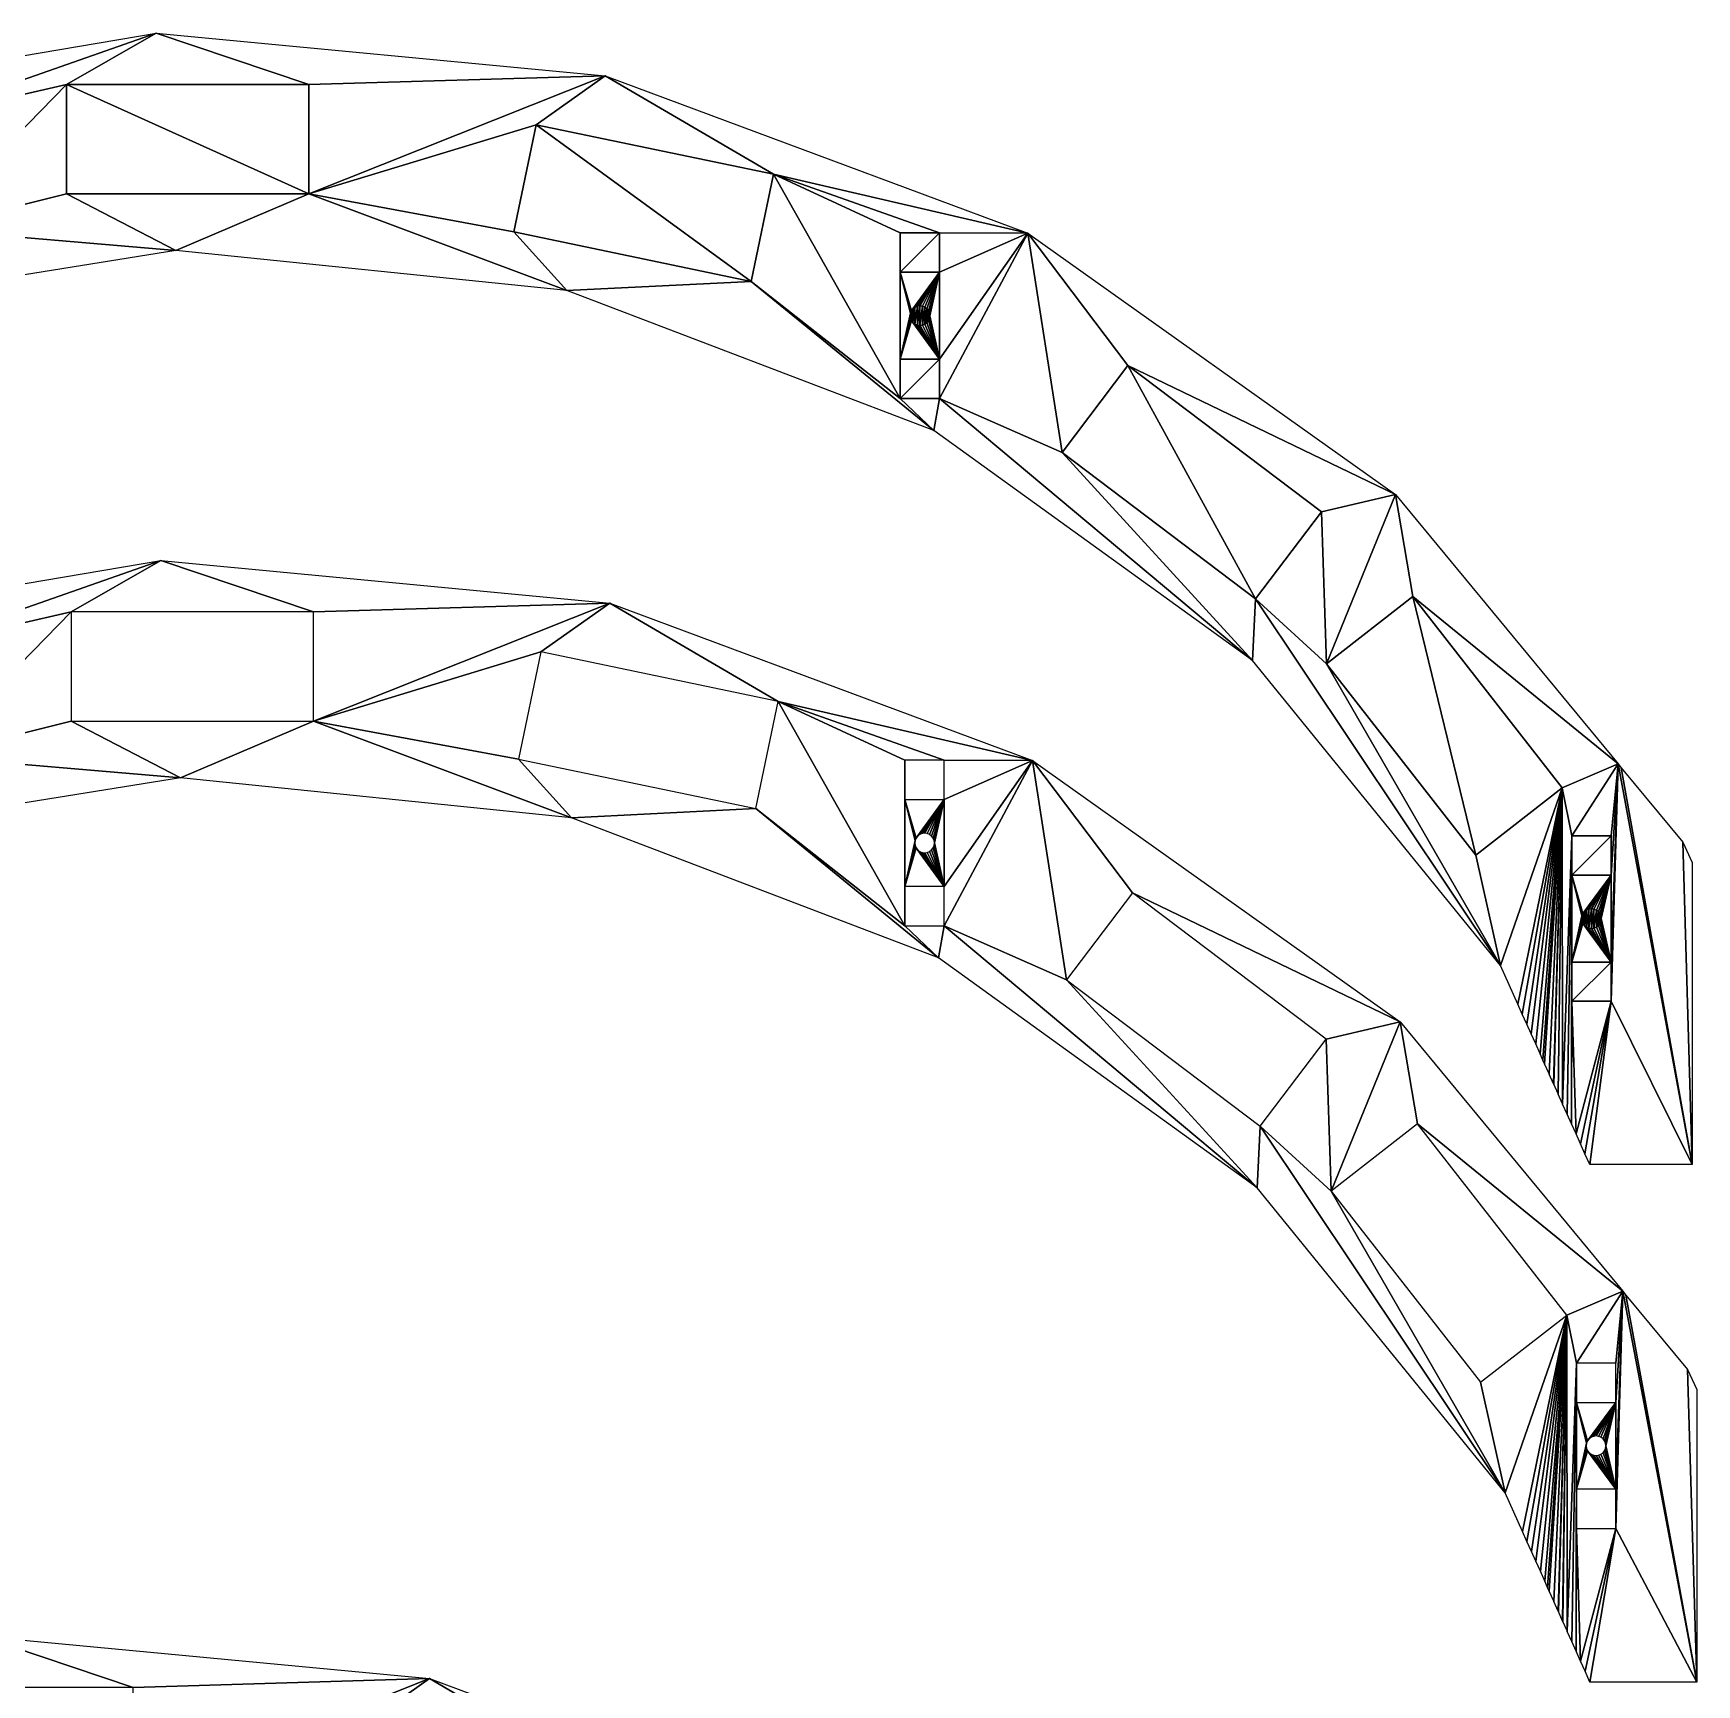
# Model space of a CAD drawing. Header units: metres. Extents: x -935 to 1842, y -1273 to 224.
# Drawn here: x 856.6 to 1094, y -696.4 to -460.8 of the extents above; entities that cross this region are included whole.
import ezdxf

# ---------------------------------------------------------------- set-up
doc = ezdxf.new("R2010")
doc.units = ezdxf.units.M

msp = doc.modelspace()

# ---------------------------------------------------------------- meshes
at = {"layer": 'Group#17'}
mesh = msp.add_polyface(dxfattribs=at)
corners = [(780.37, -489.24), (810.72, -471.47), (785.97, -489.24), (785.97, -494.84), (804.05, -481.09), (785.97, -507.24), (785.97, -512.84), (837.81, -473.48), (874.18, -460.75), (861.37, -468.08), (841.24, -488.7), (861.37, -483.68), (770.47, -523.59), (821.64, -500.65), (807.48, -496.31), (877, -491.73), (782.47, -499.83), (782.81, -499.69), (783.17, -499.64), (783.54, -499.69), (783.87, -499.83), (784.16, -500.05), (784.39, -500.34), (784.46, -500.51), (784.53, -500.68), (784.57, -501.04), (782.47, -502.25), (782.81, -502.39), (783.17, -502.44), (783.54, -502.39), (783.87, -502.25), (784.16, -502.03), (784.39, -501.74), (784.53, -501.4)]
mesh.append_faces([[corners[k] for k in face] for face in [(0, 1, 2), (2, 1, 3), (5, 4, 6), (4, 1, 7), (7, 9, 10), (12, 6, 13), (14, 6, 4), (13, 10, 15), (16, 3, 17), (17, 3, 18), (18, 3, 19), (19, 3, 20), (20, 3, 21), (21, 3, 22), (22, 3, 23), (23, 3, 24), (24, 3, 25)]], dxfattribs={"vtx0": -1, "vtx1": -1})
mesh.append_faces([[corners[k] for k in face] for face in [(3, 1, 4), (3, 4, 5), (7, 8, 9), (13, 6, 14), (15, 10, 11), (5, 25, 3)]], dxfattribs={"vtx0": -1, "vtx1": -1, "vtx2": -1})
mesh.append_faces([[corners[k] for k in face] for face in [(7, 1, 8), (10, 9, 11), (13, 14, 10), (5, 26, 27), (5, 27, 28), (5, 28, 29), (5, 29, 30), (5, 30, 31), (5, 31, 32), (5, 32, 33), (5, 33, 25)]], dxfattribs={"vtx0": -1, "vtx2": -1})
mesh = msp.add_polyface(dxfattribs=at)
corners = [(980.37, -494.84), (981.82, -500.68), (980.37, -507.24), (981.89, -500.51), (981.96, -500.34), (985.97, -494.84), (981.77, -501.04), (982.18, -500.05), (982.47, -499.83), (982.81, -499.69), (861.37, -468.08), (874.18, -460.75), (895.97, -468.08), (938.26, -466.82), (895.97, -483.68), (928.43, -473.79), (925.24, -489.06), (962.3, -480.87), (998.58, -489.27), (985.97, -489.24), (980.37, -489.24), (877, -491.73), (861.37, -483.68), (932.78, -497.45), (959.11, -496.14), (985.18, -517.41), (980.37, -512.84), (981.96, -501.74), (985.97, -507.24), (981.82, -501.4), (982.18, -502.03), (982.47, -502.25), (982.81, -502.39)]
mesh.append_faces([[corners[k] for k in face] for face in [(1, 0, 3), (3, 0, 4), (4, 5, 7), (7, 5, 8), (8, 5, 9), (10, 11, 12), (12, 13, 14), (15, 13, 17), (21, 14, 23), (23, 24, 25), (26, 0, 2), (2, 27, 28), (27, 2, 29), (29, 2, 6)]], dxfattribs={"vtx0": -1, "vtx1": -1})
mesh.append_faces([[corners[k] for k in face] for face in [(0, 1, 2), (14, 13, 15), (17, 18, 19), (23, 14, 16), (25, 24, 26), (26, 17, 20)]], dxfattribs={"vtx0": -1, "vtx1": -1, "vtx2": -1})
mesh.append_faces([[corners[k] for k in face] for face in [(4, 0, 5), (2, 1, 6), (12, 11, 13), (14, 15, 16), (17, 13, 18), (17, 19, 20), (21, 22, 14), (23, 16, 24), (26, 24, 17), (26, 20, 0), (28, 27, 30), (28, 30, 31), (28, 31, 32)]], dxfattribs={"vtx0": -1, "vtx2": -1})
mesh = msp.add_polyface(dxfattribs=at)
corners = [(861.37, -468.08), (895.97, -483.68), (861.37, -483.68), (895.97, -468.08)]
mesh.append_faces([[corners[k] for k in face] for face in [(0, 1, 2), (1, 0, 3)]], dxfattribs={"vtx0": -1})
mesh = msp.add_polyface(dxfattribs=at)
corners = [(928.43, -473.79), (959.11, -496.14), (925.24, -489.06), (962.3, -480.87)]
mesh.append_faces([[corners[k] for k in face] for face in [(0, 1, 2), (1, 0, 3)]], dxfattribs={"vtx0": -1})
mesh = msp.add_polyface(dxfattribs=at)
corners = [(985.97, -489.24), (980.37, -494.84), (980.37, -489.24), (985.97, -494.84)]
mesh.append_faces([[corners[k] for k in face] for face in [(0, 1, 2), (1, 0, 3)]], dxfattribs={"vtx0": -1})
mesh = msp.add_polyface(dxfattribs=at)
corners = [(998.58, -489.27), (1012.87, -508.14), (1003.46, -520.58), (1051.04, -526.56), (1040.47, -529.01), (1041.22, -550.72), (1053.51, -541.12), (1082.81, -564.98), (982.81, -499.69), (985.97, -494.84), (983.17, -499.64), (983.54, -499.69), (983.87, -499.83), (984.16, -500.05), (984.39, -500.34), (984.53, -500.68), (984.57, -501.04), (985.97, -489.24), (985.97, -507.24), (985.97, -512.84), (985.18, -517.41), (980.37, -512.84), (1030.63, -550.25), (1031.06, -541.45), (1066.03, -593.74), (1062.52, -577.99), (982.81, -502.39), (983.17, -502.44), (983.54, -502.39), (983.87, -502.25), (984.16, -502.03), (984.39, -501.74), (984.46, -501.57), (984.53, -501.4)]
mesh.append_faces([[corners[k] for k in face] for face in [(1, 3, 4), (5, 3, 6), (8, 9, 10), (10, 9, 11), (11, 9, 12), (12, 9, 13), (13, 9, 14), (14, 9, 15), (15, 9, 16), (17, 0, 9), (18, 0, 19), (20, 19, 22), (22, 23, 24)]], dxfattribs={"vtx0": -1, "vtx1": -1})
mesh.append_faces([[corners[k] for k in face] for face in [(4, 3, 5), (9, 0, 18), (22, 19, 2), (2, 19, 0), (24, 23, 5), (18, 16, 9)]], dxfattribs={"vtx0": -1, "vtx1": -1, "vtx2": -1})
mesh.append_faces([[corners[k] for k in face] for face in [(0, 1, 2), (1, 0, 3), (6, 3, 7), (20, 21, 19), (22, 2, 23), (5, 23, 4), (24, 5, 25), (18, 26, 27), (18, 27, 28), (18, 28, 29), (18, 29, 30), (18, 30, 31), (18, 31, 32), (18, 32, 33), (18, 33, 16)]], dxfattribs={"vtx0": -1, "vtx2": -1})
mesh = msp.add_polyface(dxfattribs=at)
corners = [(981.82, -500.68), (981.82, -501.4), (981.77, -501.04), (981.89, -500.51), (981.96, -501.74), (981.96, -500.34), (982.18, -502.03), (982.18, -500.05), (982.47, -499.83), (982.47, -502.25), (982.81, -499.69), (982.81, -502.39), (983.17, -499.64), (983.17, -502.44), (983.54, -499.69), (983.54, -502.39), (983.87, -499.83), (983.87, -502.25), (984.16, -500.05), (984.16, -502.03), (984.39, -501.74), (984.39, -500.34), (984.53, -500.68), (984.46, -501.57), (984.53, -501.4), (984.57, -501.04)]
mesh.append_faces([[corners[k] for k in face] for face in [(0, 1, 2), (24, 22, 25)]], dxfattribs={"vtx0": -1})
mesh.append_faces([[corners[k] for k in face] for face in [(1, 3, 4), (4, 5, 6), (6, 8, 9), (9, 10, 11), (11, 12, 13), (13, 14, 15), (15, 16, 17), (17, 18, 19), (19, 18, 20), (20, 22, 23), (23, 22, 24)]], dxfattribs={"vtx0": -1, "vtx1": -1})
mesh.append_faces([[corners[k] for k in face] for face in [(1, 0, 3), (4, 3, 5), (6, 5, 7), (6, 7, 8), (9, 8, 10), (11, 10, 12), (13, 12, 14), (15, 14, 16), (17, 16, 18), (20, 18, 21), (20, 21, 22)]], dxfattribs={"vtx0": -1, "vtx2": -1})
mesh = msp.add_polyface(dxfattribs=at)
corners = [(985.97, -507.24), (980.37, -512.84), (980.37, -507.24), (985.97, -512.84)]
mesh.append_faces([[corners[k] for k in face] for face in [(0, 1, 2), (1, 0, 3)]], dxfattribs={"vtx0": -1})
mesh = msp.add_polyface(dxfattribs=at)
corners = [(1012.87, -508.14), (1031.06, -541.45), (1003.46, -520.58), (1040.47, -529.01)]
mesh.append_faces([[corners[k] for k in face] for face in [(0, 1, 2), (1, 0, 3)]], dxfattribs={"vtx0": -1})
mesh = msp.add_polyface(dxfattribs=at)
corners = [(1053.51, -541.12), (1062.52, -577.99), (1041.22, -550.72), (1074.82, -568.38)]
mesh.append_faces([[corners[k] for k in face] for face in [(0, 1, 2), (1, 0, 3)]], dxfattribs={"vtx0": -1})
mesh = msp.add_polyface(dxfattribs=at)
corners = [(1076.21, -580.85), (1077.66, -586.68), (1076.21, -593.25), (1077.8, -586.35), (1081.81, -580.85), (1077.61, -587.05), (1078.02, -586.06), (1078.31, -585.83), (1078.65, -585.7), (1079.01, -585.65), (1079.37, -585.7), (1079.71, -585.83), (1080, -586.06), (1080.22, -586.35), (1080.36, -586.68), (1080.41, -587.05), (1053.51, -541.12), (1082.81, -564.98), (1074.82, -568.38), (1076.21, -575.25), (1074.87, -613.46), (1081.81, -575.25), (1081.81, -593.25), (1081.81, -598.85), (1076.21, -598.85), (1093.37, -622.16), (1083.27, -565.54), (1092.05, -576.16), (1077.8, -587.75), (1077.66, -587.41), (1078.02, -588.04), (1080, -588.04), (1080.22, -587.75), (1080.36, -587.41), (1066.03, -593.74), (1062.52, -577.99), (1068.51, -599.26), (1069.14, -600.68)]
mesh.append_faces([[corners[k] for k in face] for face in [(1, 0, 3), (3, 4, 6), (6, 4, 7), (7, 4, 8), (8, 4, 9), (9, 4, 10), (10, 4, 11), (11, 4, 12), (12, 4, 13), (13, 4, 14), (14, 4, 15), (16, 17, 18), (19, 17, 21), (21, 17, 4), (22, 17, 23), (28, 2, 29), (29, 2, 5), (34, 18, 36), (36, 18, 37)]], dxfattribs={"vtx0": -1, "vtx1": -1})
mesh.append_faces([[corners[k] for k in face] for face in [(0, 1, 2), (18, 17, 19), (18, 19, 20), (4, 17, 22), (22, 15, 4)]], dxfattribs={"vtx0": -1, "vtx1": -1, "vtx2": -1})
mesh.append_faces([[corners[k] for k in face] for face in [(3, 0, 4), (2, 1, 5), (24, 19, 0), (25, 17, 26), (25, 26, 27), (22, 28, 30), (22, 31, 32), (22, 32, 33), (22, 33, 15), (34, 35, 18)]], dxfattribs={"vtx0": -1, "vtx2": -1})
mesh = msp.add_polyface(dxfattribs=at)
corners = [(1074.87, -613.46), (1076.21, -575.25), (1074.9, -613.52), (1075.54, -614.94), (1076.17, -616.36), (1076.21, -598.85), (1076.81, -617.78), (1076.21, -580.85), (1076.21, -593.25), (1081.81, -598.85), (1077.45, -619.2), (1078.08, -620.62), (1078.77, -622.16), (1093.37, -622.16), (1082.81, -564.98), (1092.05, -576.16), (1093.37, -579.04), (1077.8, -587.75), (1081.81, -593.25), (1078.02, -588.04), (1078.31, -588.26), (1078.65, -588.4), (1079.01, -588.45), (1079.37, -588.4), (1079.71, -588.26), (1080, -588.04), (1069.14, -600.68), (1074.82, -568.38), (1069.78, -602.1), (1070.42, -603.52), (1071.05, -604.94), (1071.69, -606.36), (1072.09, -607.26), (1072.33, -607.78), (1072.96, -609.2), (1072.99, -609.26), (1073.6, -610.62), (1073.63, -610.68), (1074.24, -612.04), (1074.26, -612.1)]
mesh.append_faces([[corners[k] for k in face] for face in [(13, 15, 16)]], dxfattribs={"vtx0": -1})
mesh.append_faces([[corners[k] for k in face] for face in [(0, 1, 2), (2, 1, 3), (3, 1, 4), (4, 5, 6), (5, 7, 8), (6, 9, 10), (10, 9, 11), (11, 9, 12), (12, 9, 13), (8, 17, 18), (26, 27, 28), (28, 27, 29), (29, 27, 30), (30, 27, 31), (31, 27, 32), (32, 27, 33), (33, 27, 34), (34, 27, 35), (35, 27, 36), (36, 27, 37), (37, 27, 38), (38, 27, 39), (39, 27, 0)]], dxfattribs={"vtx0": -1, "vtx1": -1})
mesh.append_faces([[corners[k] for k in face] for face in [(5, 4, 1), (13, 9, 14)]], dxfattribs={"vtx0": -1, "vtx1": -1, "vtx2": -1})
mesh.append_faces([[corners[k] for k in face] for face in [(6, 5, 9), (18, 19, 20), (18, 20, 21), (18, 21, 22), (18, 22, 23), (18, 23, 24), (18, 24, 25)]], dxfattribs={"vtx0": -1, "vtx2": -1})
mesh = msp.add_polyface(dxfattribs=at)
corners = [(1081.81, -575.25), (1076.21, -580.85), (1076.21, -575.25), (1081.81, -580.85)]
mesh.append_faces([[corners[k] for k in face] for face in [(0, 1, 2), (1, 0, 3)]], dxfattribs={"vtx0": -1})
mesh = msp.add_polyface(dxfattribs=at)
corners = [(1077.66, -586.68), (1077.66, -587.41), (1077.61, -587.05), (1077.8, -586.35), (1077.8, -587.75), (1078.02, -586.06), (1078.02, -588.04), (1078.31, -585.83), (1078.31, -588.26), (1078.65, -588.4), (1078.65, -585.7), (1079.01, -585.65), (1079.01, -588.45), (1079.37, -585.7), (1079.37, -588.4), (1079.71, -585.83), (1079.71, -588.26), (1080, -586.06), (1080, -588.04), (1080.22, -587.75), (1080.22, -586.35), (1080.36, -586.68), (1080.36, -587.41), (1080.41, -587.05)]
mesh.append_faces([[corners[k] for k in face] for face in [(0, 1, 2), (22, 21, 23)]], dxfattribs={"vtx0": -1})
mesh.append_faces([[corners[k] for k in face] for face in [(1, 3, 4), (4, 5, 6), (6, 7, 8), (8, 7, 9), (9, 11, 12), (12, 13, 14), (14, 15, 16), (16, 17, 18), (18, 17, 19), (19, 21, 22)]], dxfattribs={"vtx0": -1, "vtx1": -1})
mesh.append_faces([[corners[k] for k in face] for face in [(1, 0, 3), (4, 3, 5), (6, 5, 7), (9, 7, 10), (9, 10, 11), (12, 11, 13), (14, 13, 15), (16, 15, 17), (19, 17, 20), (19, 20, 21)]], dxfattribs={"vtx0": -1, "vtx2": -1})
mesh = msp.add_polyface(dxfattribs=at)
corners = [(1081.81, -593.25), (1076.21, -598.85), (1076.21, -593.25), (1081.81, -598.85)]
mesh.append_faces([[corners[k] for k in face] for face in [(0, 1, 2), (1, 0, 3)]], dxfattribs={"vtx0": -1})
at = {"layer": 'Group#18'}
mesh = msp.add_polyface(dxfattribs=at)
corners = [(781.04, -564.47), (811.38, -546.7), (786.64, -564.47), (786.64, -570.07), (804.72, -556.32), (786.64, -582.47), (786.64, -588.07), (838.47, -548.71), (874.85, -535.98), (862.04, -543.31), (841.9, -563.93), (771.13, -598.81), (822.3, -575.87), (808.15, -571.54), (877.66, -566.96), (862.04, -558.91), (783.48, -574.92), (783.84, -574.87), (784.2, -574.92), (784.54, -575.06), (784.83, -575.28), (785.05, -575.57), (785.12, -575.74), (785.19, -575.91), (785.24, -576.27), (783.14, -577.48), (783.48, -577.62), (783.84, -577.67), (784.2, -577.62), (784.54, -577.48), (784.83, -577.26), (785.05, -576.97), (785.19, -576.63)]
mesh.append_faces([[corners[k] for k in face] for face in [(0, 1, 2), (2, 1, 3), (5, 4, 6), (4, 1, 7), (7, 9, 10), (11, 6, 12), (13, 6, 4), (12, 10, 14), (15, 10, 9), (16, 3, 17), (17, 3, 18), (18, 3, 19), (19, 3, 20), (20, 3, 21), (21, 3, 22), (22, 3, 23), (23, 3, 24)]], dxfattribs={"vtx0": -1, "vtx1": -1})
mesh.append_faces([[corners[k] for k in face] for face in [(3, 1, 4), (3, 4, 5), (7, 8, 9), (12, 6, 13), (14, 10, 15), (5, 24, 3)]], dxfattribs={"vtx0": -1, "vtx1": -1, "vtx2": -1})
mesh.append_faces([[corners[k] for k in face] for face in [(7, 1, 8), (12, 13, 10), (5, 25, 26), (5, 26, 27), (5, 27, 28), (5, 28, 29), (5, 29, 30), (5, 30, 31), (5, 31, 32), (5, 32, 24)]], dxfattribs={"vtx0": -1, "vtx2": -1})
mesh = msp.add_polyface(dxfattribs=at)
corners = [(981.04, -570.07), (982.49, -575.91), (981.04, -582.47), (982.56, -575.74), (982.63, -575.57), (986.64, -570.07), (982.44, -576.27), (982.85, -575.28), (983.14, -575.06), (983.48, -574.92), (862.04, -543.31), (874.85, -535.98), (896.64, -543.31), (938.92, -542.05), (896.64, -558.91), (929.09, -549.02), (925.9, -564.29), (962.96, -556.1), (999.25, -564.49), (986.64, -564.47), (981.04, -564.47), (877.66, -566.96), (862.04, -558.91), (933.44, -572.68), (959.77, -571.37), (985.84, -592.64), (981.04, -588.07), (982.63, -576.97), (986.64, -582.47), (982.49, -576.63), (982.85, -577.26), (983.14, -577.48), (983.48, -577.62)]
mesh.append_faces([[corners[k] for k in face] for face in [(1, 0, 3), (3, 0, 4), (4, 5, 7), (7, 5, 8), (8, 5, 9), (10, 11, 12), (12, 13, 14), (15, 13, 17), (21, 14, 23), (23, 24, 25), (26, 0, 2), (2, 27, 28), (27, 2, 29), (29, 2, 6)]], dxfattribs={"vtx0": -1, "vtx1": -1})
mesh.append_faces([[corners[k] for k in face] for face in [(0, 1, 2), (14, 13, 15), (17, 18, 19), (23, 14, 16), (25, 24, 26), (26, 17, 20)]], dxfattribs={"vtx0": -1, "vtx1": -1, "vtx2": -1})
mesh.append_faces([[corners[k] for k in face] for face in [(4, 0, 5), (2, 1, 6), (12, 11, 13), (14, 15, 16), (17, 13, 18), (17, 19, 20), (21, 22, 14), (23, 16, 24), (26, 24, 17), (26, 20, 0), (28, 27, 30), (28, 30, 31), (28, 31, 32)]], dxfattribs={"vtx0": -1, "vtx2": -1})
mesh = msp.add_polyface(dxfattribs=at)
corners = [(999.25, -564.49), (1013.53, -583.37), (1004.12, -595.81), (1051.7, -601.79), (1041.13, -604.24), (1041.89, -625.95), (1054.18, -616.34), (983.48, -574.92), (986.64, -570.07), (983.84, -574.87), (984.2, -574.92), (984.54, -575.06), (984.83, -575.28), (985.05, -575.57), (985.19, -575.91), (985.24, -576.27), (986.64, -564.47), (986.64, -582.47), (986.64, -588.07), (985.84, -592.64), (981.04, -588.07), (1031.29, -625.48), (1031.72, -616.68), (1066.69, -668.96), (1063.19, -653.21), (983.48, -577.62), (983.84, -577.67), (984.2, -577.62), (984.54, -577.48), (984.83, -577.26), (985.05, -576.97), (985.12, -576.8), (985.19, -576.63)]
mesh.append_faces([[corners[k] for k in face] for face in [(1, 3, 4), (5, 3, 6), (7, 8, 9), (9, 8, 10), (10, 8, 11), (11, 8, 12), (12, 8, 13), (13, 8, 14), (14, 8, 15), (16, 0, 8), (17, 0, 18), (19, 18, 21), (21, 22, 23)]], dxfattribs={"vtx0": -1, "vtx1": -1})
mesh.append_faces([[corners[k] for k in face] for face in [(4, 3, 5), (8, 0, 17), (21, 18, 2), (2, 18, 0), (23, 22, 5), (17, 15, 8)]], dxfattribs={"vtx0": -1, "vtx1": -1, "vtx2": -1})
mesh.append_faces([[corners[k] for k in face] for face in [(0, 1, 2), (1, 0, 3), (19, 20, 18), (21, 2, 22), (5, 22, 4), (23, 5, 24), (17, 25, 26), (17, 26, 27), (17, 27, 28), (17, 28, 29), (17, 29, 30), (17, 30, 31), (17, 31, 32), (17, 32, 15)]], dxfattribs={"vtx0": -1, "vtx2": -1})
mesh = msp.add_polyface(dxfattribs=at)
corners = [(1076.87, -656.07), (1078.32, -661.91), (1076.87, -668.47), (1078.46, -661.57), (1082.47, -656.07), (1078.27, -662.27), (1078.68, -661.28), (1078.97, -661.06), (1079.31, -660.92), (1079.67, -660.87), (1080.03, -660.92), (1080.37, -661.06), (1080.66, -661.28), (1080.88, -661.57), (1081.02, -661.91), (1081.07, -662.27), (1054.18, -616.34), (1051.7, -601.79), (1083.47, -640.2), (1075.48, -643.61), (1076.87, -650.47), (1075.54, -688.69), (1082.47, -650.47), (1082.47, -668.47), (1082.47, -674.07), (1076.87, -674.07), (1094.03, -695.97), (1083.93, -640.76), (1092.72, -651.39), (1078.46, -662.97), (1078.32, -662.64), (1080.66, -663.26), (1080.88, -662.97), (1081.02, -662.64), (1066.69, -668.96), (1063.19, -653.21), (1069.17, -674.49), (1069.81, -675.91)]
mesh.append_faces([[corners[k] for k in face] for face in [(1, 0, 3), (3, 4, 6), (6, 4, 7), (7, 4, 8), (8, 4, 9), (9, 4, 10), (10, 4, 11), (11, 4, 12), (12, 4, 13), (13, 4, 14), (14, 4, 15), (16, 18, 19), (20, 18, 22), (22, 18, 4), (23, 18, 24), (29, 2, 30), (30, 2, 5), (34, 19, 36), (36, 19, 37)]], dxfattribs={"vtx0": -1, "vtx1": -1})
mesh.append_faces([[corners[k] for k in face] for face in [(0, 1, 2), (19, 18, 20), (19, 20, 21), (4, 18, 23), (23, 15, 4)]], dxfattribs={"vtx0": -1, "vtx1": -1, "vtx2": -1})
mesh.append_faces([[corners[k] for k in face] for face in [(3, 0, 4), (2, 1, 5), (16, 17, 18), (25, 20, 0), (26, 18, 27), (26, 27, 28), (23, 31, 32), (23, 32, 33), (23, 33, 15), (34, 35, 19)]], dxfattribs={"vtx0": -1, "vtx2": -1})
mesh = msp.add_polyface(dxfattribs=at)
corners = [(1075.54, -688.69), (1076.87, -650.47), (1075.56, -688.75), (1076.2, -690.17), (1076.84, -691.59), (1076.87, -674.07), (1077.47, -693.01), (1076.87, -656.07), (1076.87, -668.47), (1082.47, -674.07), (1078.11, -694.43), (1078.8, -695.97), (1094.03, -695.97), (1083.47, -640.2), (1092.72, -651.39), (1094.03, -654.26), (1078.46, -662.97), (1082.47, -668.47), (1078.68, -663.26), (1078.97, -663.48), (1079.31, -663.62), (1079.67, -663.67), (1080.03, -663.62), (1080.37, -663.48), (1080.66, -663.26), (1069.81, -675.91), (1075.48, -643.61), (1070.44, -677.33), (1071.08, -678.75), (1071.72, -680.17), (1072.35, -681.59), (1072.76, -682.49), (1072.99, -683.01), (1073.63, -684.43), (1073.65, -684.49), (1074.26, -685.85), (1074.29, -685.91), (1074.9, -687.27), (1074.93, -687.33)]
mesh.append_faces([[corners[k] for k in face] for face in [(12, 14, 15)]], dxfattribs={"vtx0": -1})
mesh.append_faces([[corners[k] for k in face] for face in [(0, 1, 2), (2, 1, 3), (3, 1, 4), (4, 5, 6), (5, 7, 8), (6, 9, 10), (10, 9, 11), (11, 9, 12), (8, 16, 17), (25, 26, 27), (27, 26, 28), (28, 26, 29), (29, 26, 30), (30, 26, 31), (31, 26, 32), (32, 26, 33), (33, 26, 34), (34, 26, 35), (35, 26, 36), (36, 26, 37), (37, 26, 38), (38, 26, 0)]], dxfattribs={"vtx0": -1, "vtx1": -1})
mesh.append_faces([[corners[k] for k in face] for face in [(5, 4, 1), (12, 9, 13)]], dxfattribs={"vtx0": -1, "vtx1": -1, "vtx2": -1})
mesh.append_faces([[corners[k] for k in face] for face in [(6, 5, 9), (17, 16, 18), (17, 18, 19), (17, 19, 20), (17, 20, 21), (17, 21, 22), (17, 22, 23), (17, 23, 24)]], dxfattribs={"vtx0": -1, "vtx2": -1})
at = {"layer": 'Group#19'}
mesh = msp.add_polyface(dxfattribs=at)
corners = [(955.3, -723.51), (956.75, -729.34), (955.3, -735.91), (956.82, -729.18), (956.89, -729.01), (960.9, -723.51), (956.7, -729.71), (957.11, -728.72), (957.4, -728.5), (957.74, -728.36), (836.3, -696.75), (849.11, -689.42), (870.9, -696.75), (913.19, -695.48), (870.9, -712.35), (903.36, -702.46), (900.17, -717.73), (937.23, -709.53), (973.51, -717.93), (960.9, -717.91), (955.3, -717.91), (851.92, -720.4), (836.3, -712.35), (907.7, -726.11), (934.03, -724.8), (960.1, -746.07), (955.3, -741.51), (956.89, -730.41), (960.9, -735.91), (956.75, -730.07), (957.11, -730.7), (957.4, -730.92), (957.74, -731.06)]
mesh.append_faces([[corners[k] for k in face] for face in [(1, 0, 3), (3, 0, 4), (4, 5, 7), (7, 5, 8), (8, 5, 9), (10, 11, 12), (12, 13, 14), (15, 13, 17), (21, 14, 23), (23, 24, 25), (26, 0, 2), (2, 27, 28), (27, 2, 29), (29, 2, 6)]], dxfattribs={"vtx0": -1, "vtx1": -1})
mesh.append_faces([[corners[k] for k in face] for face in [(0, 1, 2), (14, 13, 15), (17, 18, 19), (23, 14, 16), (25, 24, 26), (26, 17, 20)]], dxfattribs={"vtx0": -1, "vtx1": -1, "vtx2": -1})
mesh.append_faces([[corners[k] for k in face] for face in [(4, 0, 5), (2, 1, 6), (12, 11, 13), (14, 15, 16), (17, 13, 18), (17, 19, 20), (21, 22, 14), (23, 16, 24), (26, 24, 17), (26, 20, 0), (28, 27, 30), (28, 30, 31), (28, 31, 32)]], dxfattribs={"vtx0": -1, "vtx2": -1})

doc.saveas('drawing.dxf')
